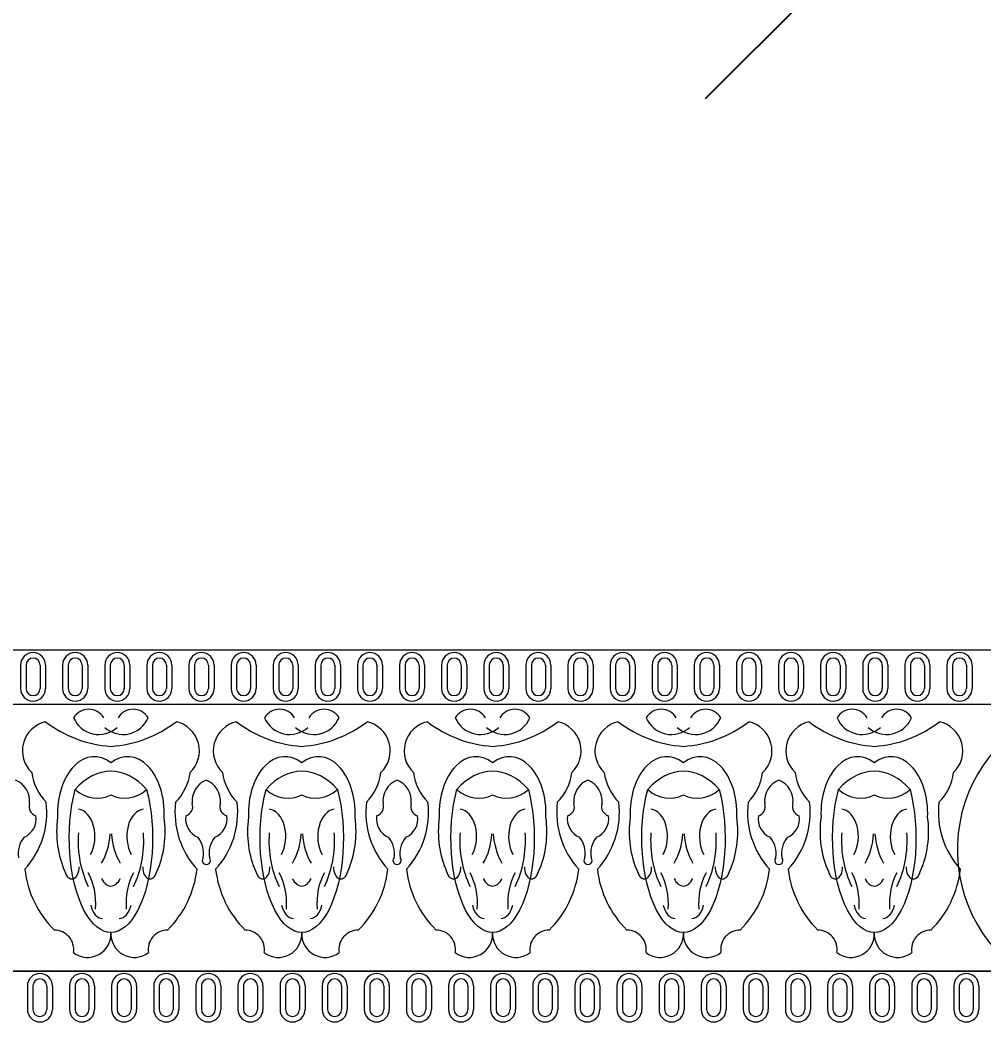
# Model space of a CAD drawing. Header units: inches. Extents: x 16.4 to 39.1, y 11.1 to 26.9.
# Drawn here: x 24.4076 to 24.648, y 21.4976 to 21.7476 of the extents above; entities that cross this region are included whole.
import ezdxf

# ---------------------------------------------------------------- set-up
doc = ezdxf.new("R2010")
doc.units = ezdxf.units.IN
doc.header["$MEASUREMENT"] = 0
doc.styles.get("Standard").update_dxf_attribs({"font": 'arial.ttf'})
doc.dimstyles.get("Standard").update_dxf_attribs({"dimtxt": 0.1, "dimasz": 0.18, "dimexe": 0.18, "dimexo": 0.0625, "dimgap": 0.09, "dimtad": 0, "dimtoh": 1, "dimdec": 4, "dimzin": 0, "dimdsep": 46, "dimtxsty": 'Standard', "dimblk": 'OBLIQUE', "dimcen": 0.09, "dimadec": 0, "dimazin": 0, "dimtfac": 1, "dimtdec": 4, "dimtofl": 0, "dimtmove": 0, "dimatfit": 3, "dimldrblk": 'OBLIQUE', "dimfxl": 1, "dimtolj": 1, "dimtzin": 0, "dimarcsym": 0})

# ---------------------------------------------------------------- blocks, each defined once
blk = doc.blocks.new('_Oblique')
at = {"color": 0, "linetype": 'ByBlock', "lineweight": -2}
blk.add_line((-0.5, -0.5), (0.5, 0.5), dxfattribs=at)
blk = doc.blocks.new('*D9')
at = {"color": 0, "lineweight": -2, "transparency": 16777216}
for p, q in [((23.57372089834188, 21.65286612623309), (23.57372089834188, 21.99798760459348)), ((24.66858138481717, 21.65286612623309), (24.66858138481717, 21.99798760459348)), ((23.57372089834188, 21.81798760459348), (23.82818388373505, 21.81798760459348)), ((24.66858138481717, 21.81798760459348), (24.41411839942399, 21.81798760459348))]:
    blk.add_line(p, q, dxfattribs=at)
at = {"layer": 'Defpoints', "color": 0, "lineweight": 9, "transparency": 16777216}
for p in [(24.66858138481717, 21.81798760459348), (23.57372089834188, 21.59036612623309), (24.66858138481717, 21.59036612623309)]:
    blk.add_point(p, dxfattribs=at)
at = {"color": 0, "lineweight": -2, "transparency": 16777216, "xscale": 0.18, "yscale": 0.18, "zscale": 0.18, "rotation": 180}
blk.add_blockref('_Oblique', (23.57372089834188, 21.81798760459348), dxfattribs=at)
at = {"color": 0, "lineweight": -2, "transparency": 16777216, "xscale": 0.18, "yscale": 0.18, "zscale": 0.18}
blk.add_blockref('_Oblique', (24.66858138481717, 21.81798760459348), dxfattribs=at)
at = {"color": 0, "lineweight": 9, "transparency": 16777216, "insert": (24.12115114157952, 21.81798760459348), "char_height": 0.1, "attachment_point": 5}
blk.add_mtext('\\A1;1.0949', dxfattribs=at)

msp = doc.modelspace()

# ---------------------------------------------------------------- linework, layer by layer
at = {"lineweight": 9}
for p, q in [((24.66858138481717, 21.59036612623309), (24.12115114157952, 21.59036612623309)), ((24.40775389524028, 21.5866581129427), (24.40775389524028, 21.58079729805566)), ((24.40913521950206, 21.5866581129427), (24.40913521950206, 21.58079729805566)), ((24.41261935905733, 21.5866581129427), (24.41261935905733, 21.58079729805566)), ((24.41400068331912, 21.5866581129427), (24.41400068331912, 21.58079729805566)), ((24.41825485893196, 21.5866581129427), (24.41825485893196, 21.58079729805566)), ((24.41963618319375, 21.5866581129427), (24.41963618319375, 21.58079729805566)), ((24.42312032274974, 21.5866581129427), (24.42312032274974, 21.58079729805566)), ((24.42450164701153, 21.5866581129427), (24.42450164701153, 21.58079729805566)), ((24.42875582262437, 21.5866581129427), (24.42875582262437, 21.58079729805566)), ((24.43013714688616, 21.5866581129427), (24.43013714688616, 21.58079729805566)), ((24.43362128644142, 21.5866581129427), (24.43362128644142, 21.58079729805566)), ((24.43500261070322, 21.5866581129427), (24.43500261070322, 21.58079729805566)), ((24.43925678631751, 21.5866581129427), (24.43925678631751, 21.58079729805566)), ((24.44063811057858, 21.5866581129427), (24.44063811057858, 21.58079729805566)), ((24.44412225013456, 21.5866581129427), (24.44412225013456, 21.58079729805566)), ((24.44550357439635, 21.5866581129427), (24.44550357439635, 21.58079729805566)), ((24.44975775000919, 21.5866581129427), (24.44975775000919, 21.58079729805566)), ((24.45113907427098, 21.5866581129427), (24.45113907427098, 21.58079729805566)), ((24.45462321382698, 21.5866581129427), (24.45462321382698, 21.58079729805566)), ((24.45600453808876, 21.5866581129427), (24.45600453808876, 21.58079729805566)), ((24.46025871370233, 21.5866581129427), (24.46025871370233, 21.58079729805566)), ((24.46164003796412, 21.5866581129427), (24.46164003796412, 21.58079729805566)), ((24.46512417751938, 21.5866581129427), (24.46512417751938, 21.58079729805566)), ((24.46650550178116, 21.5866581129427), (24.46650550178116, 21.58079729805566)), ((24.47075967739402, 21.5866581129427), (24.47075967739402, 21.58079729805566)), ((24.47214100165581, 21.5866581129427), (24.47214100165581, 21.58079729805566)), ((24.47562514121179, 21.5866581129427), (24.47562514121179, 21.58079729805566)), ((24.47700646547358, 21.5866581129427), (24.47700646547358, 21.58079729805566)), ((24.48126064108715, 21.5866581129427), (24.48126064108715, 21.58079729805566)), ((24.48264196534893, 21.5866581129427), (24.48264196534893, 21.58079729805566)), ((24.48612610490421, 21.5866581129427), (24.48612610490421, 21.58079729805566)), ((24.48750742916599, 21.5866581129427), (24.48750742916599, 21.58079729805566)), ((24.49176160477956, 21.5866581129427), (24.49176160477956, 21.58079729805566)), ((24.49314292904135, 21.5866581129427), (24.49314292904135, 21.58079729805566)), ((24.49662706859661, 21.5866581129427), (24.49662706859661, 21.58079729805566)), ((24.4980083928584, 21.5866581129427), (24.4980083928584, 21.58079729805566)), ((24.50226256847197, 21.5866581129427), (24.50226256847197, 21.58079729805566)), ((24.50364389273376, 21.5866581129427), (24.50364389273376, 21.58079729805566)), ((24.50712803228975, 21.5866581129427), (24.50712803228975, 21.58079729805566)), ((24.50850935655154, 21.5866581129427), (24.50850935655154, 21.58079729805566)), ((24.51276353216438, 21.5866581129427), (24.51276353216438, 21.58079729805566)), ((24.51414485642617, 21.5866581129427), (24.51414485642617, 21.58079729805566)), ((24.51762899598143, 21.5866581129427), (24.51762899598143, 21.58079729805566)), ((24.51901032024322, 21.5866581129427), (24.51901032024322, 21.58079729805566)), ((24.52326449585752, 21.5866581129427), (24.52326449585752, 21.58079729805566)), ((24.52464582011858, 21.5866581129427), (24.52464582011858, 21.58079729805566)), ((24.52812995967457, 21.5866581129427), (24.52812995967457, 21.58079729805566)), ((24.52951128393635, 21.5866581129427), (24.52951128393635, 21.58079729805566)), ((24.5337654595492, 21.5866581129427), (24.5337654595492, 21.58079729805566)), ((24.53514678381099, 21.5866581129427), (24.53514678381099, 21.58079729805566)), ((24.53863092336698, 21.5866581129427), (24.53863092336698, 21.58079729805566)), ((24.54001224762805, 21.5866581129427), (24.54001224762805, 21.58079729805566)), ((24.54426642324233, 21.5866581129427), (24.54426642324233, 21.58079729805566)), ((24.54564774750412, 21.5866581129427), (24.54564774750412, 21.58079729805566)), ((24.54913188705939, 21.5866581129427), (24.54913188705939, 21.58079729805566)), ((24.55051321132117, 21.5866581129427), (24.55051321132117, 21.58079729805566)), ((24.55476738693402, 21.5866581129427), (24.55476738693402, 21.58079729805566)), ((24.5561487111958, 21.5866581129427), (24.5561487111958, 21.58079729805566)), ((24.5596328507518, 21.5866581129427), (24.5596328507518, 21.58079729805566)), ((24.56101417501359, 21.5866581129427), (24.56101417501359, 21.58079729805566)), ((24.56526835062643, 21.5866581129427), (24.56526835062643, 21.58079729805566)), ((24.56664967488822, 21.5866581129427), (24.56664967488822, 21.58079729805566)), ((24.57013381444349, 21.5866581129427), (24.57013381444349, 21.58079729805566)), ((24.57151513870528, 21.5866581129427), (24.57151513870528, 21.58079729805566)), ((24.57576931431957, 21.5866581129427), (24.57576931431957, 21.58079729805566)), ((24.57715063858135, 21.5866581129427), (24.57715063858135, 21.58079729805566)), ((24.58063477813662, 21.5866581129427), (24.58063477813662, 21.58079729805566)), ((24.58201610239841, 21.5866581129427), (24.58201610239841, 21.58079729805566)), ((24.58627027801125, 21.5866581129427), (24.58627027801125, 21.58079729805566)), ((24.58765160227304, 21.5866581129427), (24.58765160227304, 21.58079729805566)), ((24.59113574182904, 21.5866581129427), (24.59113574182904, 21.58079729805566)), ((24.59251706609082, 21.5866581129427), (24.59251706609082, 21.58079729805566)), ((24.59677124170439, 21.5866581129427), (24.59677124170439, 21.58079729805566)), ((24.59815256596617, 21.5866581129427), (24.59815256596617, 21.58079729805566)), ((24.60163670552144, 21.5866581129427), (24.60163670552144, 21.58079729805566)), ((24.60301802978323, 21.5866581129427), (24.60301802978323, 21.58079729805566)), ((24.60727220539679, 21.5866581129427), (24.60727220539679, 21.58079729805566)), ((24.60865352965786, 21.5866581129427), (24.60865352965786, 21.58079729805566)), ((24.61213766921385, 21.5866581129427), (24.61213766921385, 21.58079729805566)), ((24.61351899347564, 21.5866581129427), (24.61351899347564, 21.58079729805566)), ((24.6177731690892, 21.5866581129427), (24.6177731690892, 21.58079729805566)), ((24.61915449335099, 21.5866581129427), (24.61915449335099, 21.58079729805566)), ((24.62263863290698, 21.5866581129427), (24.62263863290698, 21.58079729805566)), ((24.62401995716805, 21.5866581129427), (24.62401995716805, 21.58079729805566)), ((24.62827413278162, 21.5866581129427), (24.62827413278162, 21.58079729805566)), ((24.62965545704341, 21.5866581129427), (24.62965545704341, 21.58079729805566)), ((24.63313959659867, 21.5866581129427), (24.63313959659867, 21.58079729805566)), ((24.63452092086046, 21.5866581129427), (24.63452092086046, 21.58079729805566)), ((24.63877509647403, 21.5866581129427), (24.63877509647403, 21.58079729805566)), ((24.64015642073581, 21.5866581129427), (24.64015642073581, 21.58079729805566)), ((24.64364056029181, 21.5866581129427), (24.64364056029181, 21.58079729805566)), ((24.64502188455359, 21.5866581129427), (24.64502188455359, 21.58079729805566)), ((24.66858138481717, 21.57678873441298), (24.12115114157952, 21.57678873441298)), ((23.53001721575825, 21.51032109195901), (24.7122850674008, 21.51032109195901)), ((24.7122850674008, 21.51032109195901), (24.12115114157952, 21.51032109195901)), ((24.40945372305354, 21.50661307866862), (24.40945372305354, 21.50075226378157)), ((24.41083504731532, 21.50661307866862), (24.41083504731532, 21.50075226378157)), ((24.41431918687132, 21.50661307866862), (24.41431918687132, 21.50075226378157)), ((24.41570051113239, 21.50661307866862), (24.41570051113239, 21.50075226378157)), ((24.41995468674595, 21.50661307866862), (24.41995468674595, 21.50075226378157)), ((24.42133601100774, 21.50661307866862), (24.42133601100774, 21.50075226378157)), ((24.424820150563, 21.50661307866862), (24.424820150563, 21.50075226378157)), ((24.42620147482479, 21.50661307866862), (24.42620147482479, 21.50075226378157)), ((24.43045565043835, 21.50661307866862), (24.43045565043835, 21.50075226378157)), ((24.43183697470015, 21.50661307866862), (24.43183697470015, 21.50075226378157)), ((24.43532111425614, 21.50661307866862), (24.43532111425614, 21.50075226378157)), ((24.43670243851793, 21.50661307866862), (24.43670243851793, 21.50075226378157)), ((24.44095661413077, 21.50661307866862), (24.44095661413077, 21.50075226378157)), ((24.44233793839255, 21.50661307866862), (24.44233793839255, 21.50075226378157)), ((24.44582207794782, 21.50661307866862), (24.44582207794782, 21.50075226378157)), ((24.44720340220961, 21.50661307866862), (24.44720340220961, 21.50075226378157)), ((24.45145757782389, 21.50661307866862), (24.45145757782389, 21.50075226378157)), ((24.45283890208569, 21.50661307866862), (24.45283890208569, 21.50075226378157)), ((24.45632304164096, 21.50661307866862), (24.45632304164096, 21.50075226378157)), ((24.45770436590274, 21.50661307866862), (24.45770436590274, 21.50075226378157)), ((24.46195854151559, 21.50661307866862), (24.46195854151559, 21.50075226378157)), ((24.46333986577738, 21.50661307866862), (24.46333986577738, 21.50075226378157)), ((24.46682400533337, 21.50661307866862), (24.46682400533337, 21.50075226378157)), ((24.46820532959516, 21.50661307866862), (24.46820532959516, 21.50075226378157)), ((24.47245950520873, 21.50661307866862), (24.47245950520873, 21.50075226378157)), ((24.47384082947051, 21.50661307866862), (24.47384082947051, 21.50075226378157)), ((24.47732496902577, 21.50661307866862), (24.47732496902577, 21.50075226378157)), ((24.47870629328757, 21.50661307866862), (24.47870629328757, 21.50075226378157)), ((24.48296046890113, 21.50661307866862), (24.48296046890113, 21.50075226378157)), ((24.48434179316219, 21.50661307866862), (24.48434179316219, 21.50075226378157)), ((24.48782593271819, 21.50661307866862), (24.48782593271819, 21.50075226378157)), ((24.48920725697997, 21.50661307866862), (24.48920725697997, 21.50075226378157)), ((24.49346143259354, 21.50661307866862), (24.49346143259354, 21.50075226378157)), ((24.49484275685533, 21.50661307866862), (24.49484275685533, 21.50075226378157)), ((24.49832689641131, 21.50661307866862), (24.49832689641131, 21.50075226378157)), ((24.49970822067238, 21.50661307866862), (24.49970822067238, 21.50075226378157)), ((24.50396239628596, 21.50661307866862), (24.50396239628596, 21.50075226378157)), ((24.50534372054774, 21.50661307866862), (24.50534372054774, 21.50075226378157)), ((24.50882786010301, 21.50661307866862), (24.50882786010301, 21.50075226378157)), ((24.5102091843648, 21.50661307866862), (24.5102091843648, 21.50075226378157)), ((24.51446335997764, 21.50661307866862), (24.51446335997764, 21.50075226378157)), ((24.51584468423943, 21.50661307866862), (24.51584468423943, 21.50075226378157)), ((24.51932882379542, 21.50661307866862), (24.51932882379542, 21.50075226378157)), ((24.5207101480572, 21.50661307866862), (24.5207101480572, 21.50075226378157)), ((24.52496432367077, 21.50661307866862), (24.52496432367077, 21.50075226378157)), ((24.52634564793257, 21.50661307866862), (24.52634564793257, 21.50075226378157)), ((24.52982978748783, 21.50661307866862), (24.52982978748783, 21.50075226378157)), ((24.53121111174961, 21.50661307866862), (24.53121111174961, 21.50075226378157)), ((24.53546528736318, 21.50661307866862), (24.53546528736318, 21.50075226378157)), ((24.53684661162497, 21.50661307866862), (24.53684661162497, 21.50075226378157)), ((24.54033075118024, 21.50661307866862), (24.54033075118024, 21.50075226378157)), ((24.54171207544203, 21.50661307866862), (24.54171207544203, 21.50075226378157)), ((24.5459662510556, 21.50661307866862), (24.5459662510556, 21.50075226378157)), ((24.54734757531738, 21.50661307866862), (24.54734757531738, 21.50075226378157)), ((24.55083171487337, 21.50661307866862), (24.55083171487337, 21.50075226378157)), ((24.55221303913515, 21.50661307866862), (24.55221303913515, 21.50075226378157)), ((24.55646721474801, 21.50661307866862), (24.55646721474801, 21.50075226378157)), ((24.5578485390098, 21.50661307866862), (24.5578485390098, 21.50075226378157)), ((24.56133267856506, 21.50661307866862), (24.56133267856506, 21.50075226378157)), ((24.56271400282684, 21.50661307866862), (24.56271400282684, 21.50075226378157)), ((24.56696817844041, 21.50661307866862), (24.56696817844041, 21.50075226378157)), ((24.5683495027022, 21.50661307866862), (24.5683495027022, 21.50075226378157)), ((24.5718336422582, 21.50661307866862), (24.5718336422582, 21.50075226378157)), ((24.57321496651998, 21.50661307866862), (24.57321496651998, 21.50075226378157)), ((24.57746914213283, 21.50661307866862), (24.57746914213283, 21.50075226378157)), ((24.57885046639461, 21.50661307866862), (24.57885046639461, 21.50075226378157)), ((24.5823346059506, 21.50661307866862), (24.5823346059506, 21.50075226378157)), ((24.58371593021167, 21.50661307866862), (24.58371593021167, 21.50075226378157)), ((24.58797010582595, 21.50661307866862), (24.58797010582595, 21.50075226378157)), ((24.58935143008775, 21.50661307866862), (24.58935143008775, 21.50075226378157)), ((24.59283556964301, 21.50661307866862), (24.59283556964301, 21.50075226378157)), ((24.5942168939048, 21.50661307866862), (24.5942168939048, 21.50075226378157)), ((24.59847106951765, 21.50661307866862), (24.59847106951765, 21.50075226378157)), ((24.59985239377944, 21.50661307866862), (24.59985239377944, 21.50075226378157)), ((24.60333653333543, 21.50661307866862), (24.60333653333543, 21.50075226378157)), ((24.60471785759722, 21.50661307866862), (24.60471785759722, 21.50075226378157)), ((24.60897203321006, 21.50661307866862), (24.60897203321006, 21.50075226378157)), ((24.61035335747184, 21.50661307866862), (24.61035335747184, 21.50075226378157)), ((24.61383749702711, 21.50661307866862), (24.61383749702711, 21.50075226378157)), ((24.6152188212889, 21.50661307866862), (24.6152188212889, 21.50075226378157)), ((24.61947299690319, 21.50661307866862), (24.61947299690319, 21.50075226378157)), ((24.62085432116425, 21.50661307866862), (24.62085432116425, 21.50075226378157)), ((24.62433846072025, 21.50661307866862), (24.62433846072025, 21.50075226378157)), ((24.62571978498203, 21.50661307866862), (24.62571978498203, 21.50075226378157)), ((24.62997396059488, 21.50661307866862), (24.62997396059488, 21.50075226378157)), ((24.63135528485667, 21.50661307866862), (24.63135528485667, 21.50075226378157)), ((24.63483942441265, 21.50661307866862), (24.63483942441265, 21.50075226378157)), ((24.63622074867444, 21.50661307866862), (24.63622074867444, 21.50075226378157)), ((24.64047492428801, 21.50661307866862), (24.64047492428801, 21.50075226378157)), ((24.64185624854979, 21.50661307866862), (24.64185624854979, 21.50075226378157)), ((24.64534038810507, 21.50661307866862), (24.64534038810507, 21.50075226378157)), ((24.64672171236685, 21.50661307866862), (24.64672171236685, 21.50075226378157))]:
    msp.add_line(p, q, dxfattribs=at)
for centre, radius, start, end in [((24.41087728927898, 21.5866581129427), 0.003123394039518283, 0, 180), ((24.4213782529721, 21.5866581129427), 0.003123394039518283, 0, 180), ((24.43187921666452, 21.5866581129427), 0.003123394039518283, 0, 180), ((24.44238018035693, 21.5866581129427), 0.003123394039518283, 0, 180), ((24.45288114404934, 21.5866581129427), 0.003123394039518283, 0, 180), ((24.46338210774103, 21.5866581129427), 0.003123394039518283, 0, 180), ((24.47388307143416, 21.5866581129427), 0.003123394039518283, 0, 180), ((24.48438403512657, 21.5866581129427), 0.003123394039518283, 0, 180), ((24.49488499881897, 21.5866581129427), 0.003123394039518283, 0, 180), ((24.50538596251139, 21.5866581129427), 0.003123394039518283, 0, 180), ((24.51588692620452, 21.5866581129427), 0.003123394039518283, 0, 180), ((24.52638788989621, 21.5866581129427), 0.003123394039518283, 0, 180), ((24.53688885358935, 21.5866581129427), 0.003123394039518283, 0, 180), ((24.54738981728104, 21.5866581129427), 0.003123394039518283, 0, 180), ((24.55789078097344, 21.5866581129427), 0.003123394039518283, 0, 180), ((24.56839174466658, 21.5866581129427), 0.003123394039518283, 0, 180), ((24.57889270835826, 21.5866581129427), 0.003123394039518283, 0, 180), ((24.58939367205139, 21.5866581129427), 0.003123394039518283, 0, 180), ((24.59989463574381, 21.5866581129427), 0.003123394039518283, 0, 180), ((24.61039559943622, 21.5866581129427), 0.003123394039518283, 0, 180), ((24.62089656312863, 21.5866581129427), 0.003123394039518283, 0, 180), ((24.63139752682103, 21.5866581129427), 0.003123394039518283, 0, 180), ((24.64189849051345, 21.5866581129427), 0.003123394039518283, 0, 180), ((24.41087728927898, 21.5866581129427), 0.001742069777861436, 0, 180), ((24.4213782529721, 21.5866581129427), 0.001742069777861436, 0, 180), ((24.43187921666452, 21.5866581129427), 0.001742069777861436, 0, 180), ((24.44238018035693, 21.5866581129427), 0.001742069777861436, 0, 180), ((24.45288114404934, 21.5866581129427), 0.001742069777861436, 0, 180), ((24.46338210774103, 21.5866581129427), 0.001742069777861436, 0, 180), ((24.47388307143416, 21.5866581129427), 0.001742069777861436, 0, 180), ((24.48438403512657, 21.5866581129427), 0.001742069777861436, 0, 180), ((24.49488499881897, 21.5866581129427), 0.001742069777861436, 0, 180), ((24.50538596251139, 21.5866581129427), 0.001742069777861436, 0, 180), ((24.51588692620452, 21.5866581129427), 0.001742069777861436, 0, 180), ((24.52638788989621, 21.5866581129427), 0.001742069777861436, 0, 180), ((24.53688885358935, 21.5866581129427), 0.001742069777861436, 0, 180), ((24.54738981728104, 21.5866581129427), 0.001742069777861436, 0, 180), ((24.55789078097344, 21.5866581129427), 0.001742069777861436, 0, 180), ((24.56839174466658, 21.5866581129427), 0.001742069777861436, 0, 180), ((24.57889270835826, 21.5866581129427), 0.001742069777861436, 0, 180), ((24.58939367205139, 21.5866581129427), 0.001742069777861436, 0, 180), ((24.59989463574381, 21.5866581129427), 0.001742069777861436, 0, 180), ((24.61039559943622, 21.5866581129427), 0.001742069777861436, 0, 180), ((24.62089656312863, 21.5866581129427), 0.001742069777861436, 0, 180), ((24.63139752682103, 21.5866581129427), 0.001742069777861436, 0, 180), ((24.64189849051345, 21.5866581129427), 0.001742069777861436, 0, 180), ((24.41087728927898, 21.58079729805566), 0.003123394039518283, 180, 0), ((24.41087728927898, 21.58079729805566), 0.001742069777861436, 180, 0), ((24.4213782529721, 21.58079729805566), 0.003123394039518283, 180, 0), ((24.4213782529721, 21.58079729805566), 0.001742069777861436, 180, 0), ((24.43187921666452, 21.58079729805566), 0.003123394039518283, 180, 0), ((24.43187921666452, 21.58079729805566), 0.001742069777861436, 180, 0), ((24.44238018035693, 21.58079729805566), 0.003123394039518283, 180, 0), ((24.44238018035693, 21.58079729805566), 0.001742069777861436, 180, 0), ((24.45288114404934, 21.58079729805566), 0.003123394039518283, 180, 0), ((24.45288114404934, 21.58079729805566), 0.001742069777861436, 180, 0), ((24.46338210774103, 21.58079729805566), 0.003123394039518283, 180, 0), ((24.46338210774103, 21.58079729805566), 0.001742069777861436, 180, 0), ((24.47388307143416, 21.58079729805566), 0.003123394039518283, 180, 0), ((24.47388307143416, 21.58079729805566), 0.001742069777861436, 180, 0), ((24.48438403512657, 21.58079729805566), 0.003123394039518283, 180, 0), ((24.48438403512657, 21.58079729805566), 0.001742069777861436, 180, 0), ((24.49488499881897, 21.58079729805566), 0.003123394039518283, 180, 0), ((24.49488499881897, 21.58079729805566), 0.001742069777861436, 180, 0), ((24.50538596251139, 21.58079729805566), 0.003123394039518283, 180, 0), ((24.50538596251139, 21.58079729805566), 0.001742069777861436, 180, 0), ((24.51588692620452, 21.58079729805566), 0.003123394039518283, 180, 0), ((24.51588692620452, 21.58079729805566), 0.001742069777861436, 180, 0), ((24.52638788989621, 21.58079729805566), 0.003123394039518283, 180, 0), ((24.52638788989621, 21.58079729805566), 0.001742069777861436, 180, 0), ((24.53688885358935, 21.58079729805566), 0.003123394039518283, 180, 0), ((24.53688885358935, 21.58079729805566), 0.001742069777861436, 180, 0), ((24.54738981728104, 21.58079729805566), 0.003123394039518283, 180, 0), ((24.54738981728104, 21.58079729805566), 0.001742069777861436, 180, 0), ((24.55789078097344, 21.58079729805566), 0.003123394039518283, 180, 0), ((24.55789078097344, 21.58079729805566), 0.001742069777861436, 180, 0), ((24.56839174466658, 21.58079729805566), 0.003123394039518283, 180, 0), ((24.56839174466658, 21.58079729805566), 0.001742069777861436, 180, 0), ((24.57889270835826, 21.58079729805566), 0.003123394039518283, 180, 0), ((24.57889270835826, 21.58079729805566), 0.001742069777861436, 180, 0), ((24.58939367205139, 21.58079729805566), 0.003123394039518283, 180, 0), ((24.58939367205139, 21.58079729805566), 0.001742069777861436, 180, 0), ((24.59989463574381, 21.58079729805566), 0.003123394039518283, 180, 0), ((24.59989463574381, 21.58079729805566), 0.001742069777861436, 180, 0), ((24.61039559943622, 21.58079729805566), 0.003123394039518283, 180, 0), ((24.61039559943622, 21.58079729805566), 0.001742069777861436, 180, 0), ((24.62089656312863, 21.58079729805566), 0.003123394039518283, 180, 0), ((24.62089656312863, 21.58079729805566), 0.001742069777861436, 180, 0), ((24.63139752682103, 21.58079729805566), 0.003123394039518283, 180, 0), ((24.63139752682103, 21.58079729805566), 0.001742069777861436, 180, 0), ((24.64189849051345, 21.58079729805566), 0.003123394039518283, 180, 0), ((24.64189849051345, 21.58079729805566), 0.001742069777861436, 180, 0), ((24.67897748987121, 21.54063184517041), 0.03762179740263015, 106.0414060759486, 233.6750097618636), ((24.42474905712208, 21.57119975716815), 0.0044238242047162, 31.90097833664028, 148.0990216633597), ((24.4358289439495, 21.57119975716815), 0.0044238242047162, 31.90097833664028, 148.0990216633597), ((24.47234149017459, 21.57119975716815), 0.0044238242047162, 31.90097833664028, 148.0990216633597), ((24.48342137700273, 21.57119975716815), 0.0044238242047162, 31.90097833664028, 148.0990216633597), ((24.51993392322783, 21.57119975716815), 0.0044238242047162, 31.90097833664028, 148.0990216633597), ((24.53101381005525, 21.57119975716815), 0.0044238242047162, 31.90097833664028, 148.0990216633597), ((24.56752635628034, 21.57119975716815), 0.0044238242047162, 31.90097833664028, 148.0990216633597), ((24.57860624310849, 21.57119975716815), 0.0044238242047162, 31.90097833664028, 148.0990216633597), ((24.61511878933358, 21.57119975716815), 0.0044238242047162, 31.90097833664028, 148.0990216633597), ((24.626198676161, 21.57119975716815), 0.0044238242047162, 31.90097833664028, 148.0990216633597), ((24.41569532981094, 21.5652439502111), 0.007473911780588516, 102.9780322858282, 226.4940328344094), ((24.4322999600165, 21.59632615999035), 0.03001123483773847, 232.4676985864506, 266.1579092833379), ((24.4272769832664, 21.57613632507942), 0.006799791227868026, 202.4691587685959, 312.00274809421), ((24.43330101780518, 21.57613632507942), 0.006799791227868026, 227.9972519057897, 337.5308412314037), ((24.4282780410558, 21.59632615999035), 0.03001123483773847, 273.8420907166619, 307.5323014135493), ((24.44488267126136, 21.5652439502111), 0.007473911780588516, 313.5059671655903, 77.02196771417186), ((24.46328776286344, 21.5652439502111), 0.007473911780588516, 102.9780322858282, 226.4940328344094), ((24.47989239306902, 21.59632615999035), 0.03001123483773847, 232.4676985864506, 266.1579092833379), ((24.47486941631963, 21.57613632507942), 0.006799791227868026, 202.4691587685959, 312.00274809421), ((24.48089345085769, 21.57613632507942), 0.006799791227868026, 227.9972519057897, 337.5308412314037), ((24.47587047410903, 21.59632615999035), 0.03001123483773847, 273.8420907166619, 307.5323014135493), ((24.49247510431388, 21.5652439502111), 0.007473911780588516, 313.5059671655903, 77.02196771417186), ((24.51088019591668, 21.5652439502111), 0.007473911780588516, 102.9780322858282, 226.4940328344094), ((24.52748482612153, 21.59632615999035), 0.03001123483773847, 232.4676985864506, 266.1579092833379), ((24.52246184937215, 21.57613632507942), 0.006799791227868026, 202.4691587685959, 312.00274809421), ((24.52848588391093, 21.57613632507942), 0.006799791227868026, 227.9972519057897, 337.5308412314037), ((24.52346290716154, 21.59632615999035), 0.03001123483773847, 273.8420907166619, 307.5323014135493), ((24.54006753736639, 21.5652439502111), 0.007473911780588516, 313.5059671655903, 77.02196771417186), ((24.5584726289692, 21.5652439502111), 0.007473911780588516, 102.9780322858282, 226.4940328344094), ((24.57507725917476, 21.59632615999035), 0.03001123483773847, 232.4676985864506, 266.1579092833379), ((24.57005428242466, 21.57613632507942), 0.006799791227868026, 202.4691587685959, 312.00274809421), ((24.57607831696344, 21.57613632507942), 0.006799791227868026, 227.9972519057897, 337.5308412314037), ((24.57105534021478, 21.59632615999035), 0.03001123483773847, 273.8420907166619, 307.5323014135493), ((24.58765997041963, 21.5652439502111), 0.007473911780588516, 313.5059671655903, 77.02196771417186), ((24.60606506202172, 21.5652439502111), 0.007473911780588516, 102.9780322858282, 226.4940328344094), ((24.62266969222728, 21.59632615999035), 0.03001123483773847, 232.4676985864506, 266.1579092833379), ((24.6176467154779, 21.57613632507942), 0.006799791227868026, 202.4691587685959, 312.00274809421), ((24.62367075001668, 21.57613632507942), 0.006799791227868026, 227.9972519057897, 337.5308412314037), ((24.6186477732673, 21.59632615999035), 0.03001123483773847, 273.8420907166619, 307.5323014135493), ((24.63525240347214, 21.5652439502111), 0.007473911780588516, 313.5059671655903, 77.02196771417186), ((24.42300940773964, 21.5613675574448), 0.01255470401485539, 187.0663161896792, 225.1900501687589), ((24.43756859333192, 21.5613675574448), 0.01255470401485539, 314.8099498312409, 352.9336838101659), ((24.47060184079288, 21.5613675574448), 0.01255470401485539, 187.0663161896792, 225.1900501687589), ((24.48516102638516, 21.5613675574448), 0.01255470401485539, 314.8099498312409, 352.9336838101659), ((24.5181942738454, 21.5613675574448), 0.01255470401485539, 187.0663161896792, 225.1900501687589), ((24.5327534594384, 21.5613675574448), 0.01255470401485539, 314.8099498312409, 352.9336838101659), ((24.56578670689863, 21.5613675574448), 0.01255470401485539, 187.0663161896792, 225.1900501687589), ((24.58034589249091, 21.5613675574448), 0.01255470401485539, 314.8099498312409, 352.9336838101659), ((24.61337913995114, 21.5613675574448), 0.01255470401485539, 187.0663161896792, 225.1900501687589), ((24.62793832554415, 21.5613675574448), 0.01255470401485539, 314.8099498312409, 352.9336838101659), ((24.40433599455249, 21.55270422121092), 0.005688324867867143, 353.9225205335898, 67.87828371417207), ((24.45621259413963, 21.55270422121092), 0.005688324867867143, 112.1217162858279, 186.07747946641), ((24.45192842760573, 21.55270422121092), 0.005688324867867143, 353.9225205335898, 67.87828371417207), ((24.50380502719287, 21.55270422121092), 0.005688324867867143, 112.1217162858279, 186.07747946641), ((24.49952086065824, 21.55270422121092), 0.005688324867867143, 353.9225205335898, 67.87828371417207), ((24.55139746024538, 21.55270422121092), 0.005688324867867143, 112.1217162858279, 186.07747946641), ((24.54711329371075, 21.55270422121092), 0.005688324867867143, 353.9225205335898, 67.87828371417207), ((24.5989898932979, 21.55270422121092), 0.005688324867867143, 112.1217162858279, 186.07747946641), ((24.59470572676399, 21.55270422121092), 0.005688324867867143, 353.9225205335898, 67.87828371417207), ((24.39319281476776, 21.54992714641745), 0.0211210706157521, 317.708269922569, 6.889283674275256), ((24.41218579415897, 21.55133001367793), 0.002325324419499536, 160.6108718444577, 255.0225375141557), ((24.46738518630381, 21.54992714641745), 0.0211210706157521, 173.1107163257248, 222.2917300774307), ((24.44836279453387, 21.55133001367793), 0.002325324419499536, 284.9774624858442, 19.38912815554225), ((24.44078524782028, 21.54992714641745), 0.0211210706157521, 317.708269922569, 6.889283674275256), ((24.45977822721221, 21.55133001367793), 0.002325324419499536, 160.6108718444577, 255.0225375141557), ((24.51497761935705, 21.54992714641745), 0.0211210706157521, 173.1107163257248, 222.2917300774307), ((24.49595522758639, 21.55133001367793), 0.002325324419499536, 284.9774624858442, 19.38912815554225), ((24.48837768087351, 21.54992714641745), 0.0211210706157521, 317.708269922569, 6.889283674275256), ((24.50737066026473, 21.55133001367793), 0.002325324419499536, 160.6108718444577, 255.0225375141557), ((24.56257005240955, 21.54992714641745), 0.0211210706157521, 173.1107163257248, 222.2917300774307), ((24.54354766063962, 21.55133001367793), 0.002325324419499536, 284.9774624858442, 19.38912815554225), ((24.53597011392603, 21.54992714641745), 0.0211210706157521, 317.708269922569, 6.889283674275256), ((24.55496309331796, 21.55133001367793), 0.002325324419499536, 160.6108718444577, 255.0225375141557), ((24.61016248546279, 21.54992714641745), 0.0211210706157521, 173.1107163257248, 222.2917300774307), ((24.59114009369213, 21.55133001367793), 0.002325324419499536, 284.9774624858442, 19.38912815554225), ((24.58356254697927, 21.54992714641745), 0.0211210706157521, 317.708269922569, 6.889283674275256), ((24.60255552637047, 21.55133001367793), 0.002325324419499536, 160.6108718444577, 255.0225375141557), ((24.65775491851531, 21.54992714641745), 0.0211210706157521, 173.1107163257248, 222.2917300774307), ((24.40668144648067, 21.5482807607791), 0.00496869721628434, 292.9603175942785, 9.299590665872417), ((24.45386714221146, 21.5482807607791), 0.00496869721628434, 170.7004093341276, 247.0396824057214), ((24.45427387953391, 21.5482807607791), 0.00496869721628434, 292.9603175942785, 9.299590665872417), ((24.50145957526469, 21.5482807607791), 0.00496869721628434, 170.7004093341276, 247.0396824057214), ((24.50186631258642, 21.5482807607791), 0.00496869721628434, 292.9603175942785, 9.299590665872417), ((24.5490520083172, 21.5482807607791), 0.00496869721628434, 170.7004093341276, 247.0396824057214), ((24.54945874563893, 21.5482807607791), 0.00496869721628434, 292.9603175942785, 9.299590665872417), ((24.59664444136972, 21.5482807607791), 0.00496869721628434, 170.7004093341276, 247.0396824057214), ((24.59705117869217, 21.5482807607791), 0.00496869721628434, 292.9603175942785, 9.299590665872417), ((24.41344136013489, 21.53967227800803), 0.006286249280709953, 140.0867271348976, 189.8013867867795), ((24.44710722855795, 21.53967227800803), 0.006286249280709953, 350.1986132132202, 39.91327286510243), ((24.46103379318741, 21.53967227800803), 0.006286249280709953, 140.0867271348976, 189.8013867867795), ((24.49469966161046, 21.53967227800803), 0.006286249280709953, 350.1986132132202, 39.91327286510243), ((24.50862622623993, 21.53967227800803), 0.006286249280709953, 140.0867271348976, 189.8013867867795), ((24.54229209466298, 21.53967227800803), 0.006286249280709953, 350.1986132132202, 39.91327286510243), ((24.55621865929317, 21.53967227800803), 0.006286249280709953, 140.0867271348976, 189.8013867867795), ((24.58988452771622, 21.53967227800803), 0.006286249280709953, 350.1986132132202, 39.91327286510243), ((24.60381109234567, 21.53967227800803), 0.006286249280709953, 140.0867271348976, 189.8013867867795), ((24.45407051087304, 21.53791362568216), 0.001032036715775501, 138.1525384674497, 41.84746153254999), ((24.50166294392555, 21.53791362568216), 0.001032036715775501, 138.1525384674497, 41.84746153254999), ((24.54925537697879, 21.53791362568216), 0.001032036715775501, 138.1525384674497, 41.84746153254999), ((24.59684781003131, 21.53791362568216), 0.001032036715775501, 138.1525384674497, 41.84746153254999), ((24.43410072783245, 21.53863372469203), 0.02545200769075831, 186.5856937863641, 225.2547922102347), ((24.42647727323985, 21.53863372469203), 0.02545200769075831, 314.7452077897653, 353.4143062136357), ((24.48169316088496, 21.53863372469203), 0.02545200769075831, 186.5856937863641, 225.2547922102347), ((24.47406970629236, 21.53863372469203), 0.02545200769075831, 314.7452077897653, 353.4143062136357), ((24.52928559393748, 21.53863372469203), 0.02545200769075831, 186.5856937863641, 225.2547922102347), ((24.52166213934559, 21.53863372469203), 0.02545200769075831, 314.7452077897653, 353.4143062136357), ((24.57687802699071, 21.53863372469203), 0.02545200769075831, 186.5856937863641, 225.2547922102347), ((24.56925457239812, 21.53863372469203), 0.02545200769075831, 314.7452077897653, 353.4143062136357), ((24.62447046004323, 21.53863372469203), 0.02545200769075831, 186.5856937863641, 225.2547922102347), ((24.61684700545063, 21.53863372469203), 0.02545200769075831, 314.7452077897653, 353.4143062136357), ((24.4161615096775, 21.51570493305436), 0.004851773009843557, 350.7686391535542, 89.73852018763043), ((24.42448078172051, 21.51955674465023), 0.005822497063953539, 232.6756190254405, 4.013371109770463), ((24.43609721935106, 21.51955674465023), 0.005822497063953539, 175.9866288902296, 307.3243809745593), ((24.4444164913948, 21.51570493305436), 0.004851773009843557, 90.26147981236959, 189.2313608464456), ((24.46375394273001, 21.51570493305436), 0.004851773009843557, 350.7686391535542, 89.73852018763043), ((24.47207321477375, 21.51955674465023), 0.005822497063953539, 232.6756190254405, 4.013371109770463), ((24.48368965240358, 21.51955674465023), 0.005822497063953539, 175.9866288902296, 307.3243809745593), ((24.49200892444732, 21.51570493305436), 0.004851773009843557, 90.26147981236959, 189.2313608464456), ((24.51134637578252, 21.51570493305436), 0.004851773009843557, 350.7686391535542, 89.73852018763043), ((24.51966564782627, 21.51955674465023), 0.005822497063953539, 232.6756190254405, 4.013371109770463), ((24.53128208545682, 21.51955674465023), 0.005822497063953539, 175.9866288902296, 307.3243809745593), ((24.53960135750056, 21.51570493305436), 0.004851773009843557, 90.26147981236959, 189.2313608464456), ((24.55893880883576, 21.51570493305436), 0.004851773009843557, 350.7686391535542, 89.73852018763043), ((24.5672580808795, 21.51955674465023), 0.005822497063953539, 232.6756190254405, 4.013371109770463), ((24.57887451850932, 21.51955674465023), 0.005822497063953539, 175.9866288902296, 307.3243809745593), ((24.58719379055307, 21.51570493305436), 0.004851773009843557, 90.26147981236959, 189.2313608464456), ((24.60653124188828, 21.51570493305436), 0.004851773009843557, 350.7686391535542, 89.73852018763043), ((24.61485051393201, 21.51955674465023), 0.005822497063953539, 232.6756190254405, 4.013371109770463), ((24.62646695156184, 21.51955674465023), 0.005822497063953539, 175.9866288902296, 307.3243809745593), ((24.63478622360558, 21.51570493305436), 0.004851773009843557, 90.26147981236959, 189.2313608464456), ((24.41257711709296, 21.50661307866862), 0.003123394039518283, 0, 180), ((24.42307808078537, 21.50661307866862), 0.003123394039518283, 0, 180), ((24.43357904447778, 21.50661307866862), 0.003123394039518283, 0, 180), ((24.44408000817091, 21.50661307866862), 0.003123394039518283, 0, 180), ((24.4545809718626, 21.50661307866862), 0.003123394039518283, 0, 180), ((24.46508193555573, 21.50661307866862), 0.003123394039518283, 0, 180), ((24.47558289924814, 21.50661307866862), 0.003123394039518283, 0, 180), ((24.48608386293983, 21.50661307866862), 0.003123394039518283, 0, 180), ((24.49658482663297, 21.50661307866862), 0.003123394039518283, 0, 180), ((24.50708579032537, 21.50661307866862), 0.003123394039518283, 0, 180), ((24.51758675401778, 21.50661307866862), 0.003123394039518283, 0, 180), ((24.5280877177102, 21.50661307866862), 0.003123394039518283, 0, 180), ((24.53858868140261, 21.50661307866862), 0.003123394039518283, 0, 180), ((24.54908964509502, 21.50661307866862), 0.003123394039518283, 0, 180), ((24.55959060878815, 21.50661307866862), 0.003123394039518283, 0, 180), ((24.57009157247984, 21.50661307866862), 0.003123394039518283, 0, 180), ((24.58059253617297, 21.50661307866862), 0.003123394039518283, 0, 180), ((24.59109349986466, 21.50661307866862), 0.003123394039518283, 0, 180), ((24.60159446355707, 21.50661307866862), 0.003123394039518283, 0, 180), ((24.6120954272502, 21.50661307866862), 0.003123394039518283, 0, 180), ((24.62259639094189, 21.50661307866862), 0.003123394039518283, 0, 180), ((24.63309735463503, 21.50661307866862), 0.003123394039518283, 0, 180), ((24.64359831832743, 21.50661307866862), 0.003123394039518283, 0, 180), ((24.41257711709296, 21.50661307866862), 0.001742069777861436, 0, 180), ((24.42307808078537, 21.50661307866862), 0.001742069777861436, 0, 180), ((24.43357904447778, 21.50661307866862), 0.001742069777861436, 0, 180), ((24.44408000817091, 21.50661307866862), 0.001742069777861436, 0, 180), ((24.4545809718626, 21.50661307866862), 0.001742069777861436, 0, 180), ((24.46508193555573, 21.50661307866862), 0.001742069777861436, 0, 180), ((24.47558289924814, 21.50661307866862), 0.001742069777861436, 0, 180), ((24.48608386293983, 21.50661307866862), 0.001742069777861436, 0, 180), ((24.49658482663297, 21.50661307866862), 0.001742069777861436, 0, 180), ((24.50708579032537, 21.50661307866862), 0.001742069777861436, 0, 180), ((24.51758675401778, 21.50661307866862), 0.001742069777861436, 0, 180), ((24.5280877177102, 21.50661307866862), 0.001742069777861436, 0, 180), ((24.53858868140261, 21.50661307866862), 0.001742069777861436, 0, 180), ((24.54908964509502, 21.50661307866862), 0.001742069777861436, 0, 180), ((24.55959060878815, 21.50661307866862), 0.001742069777861436, 0, 180), ((24.57009157247984, 21.50661307866862), 0.001742069777861436, 0, 180), ((24.58059253617297, 21.50661307866862), 0.001742069777861436, 0, 180), ((24.59109349986466, 21.50661307866862), 0.001742069777861436, 0, 180), ((24.60159446355707, 21.50661307866862), 0.001742069777861436, 0, 180), ((24.6120954272502, 21.50661307866862), 0.001742069777861436, 0, 180), ((24.62259639094189, 21.50661307866862), 0.001742069777861436, 0, 180), ((24.63309735463503, 21.50661307866862), 0.001742069777861436, 0, 180), ((24.64359831832743, 21.50661307866862), 0.001742069777861436, 0, 180), ((24.41257711709296, 21.50075226378157), 0.003123394039518283, 180, 0), ((24.41257711709296, 21.50075226378157), 0.001742069777861436, 180, 0), ((24.42307808078537, 21.50075226378157), 0.003123394039518283, 180, 0), ((24.42307808078537, 21.50075226378157), 0.001742069777861436, 180, 0), ((24.43357904447778, 21.50075226378157), 0.003123394039518283, 180, 0), ((24.43357904447778, 21.50075226378157), 0.001742069777861436, 180, 0), ((24.44408000817091, 21.50075226378157), 0.003123394039518283, 180, 0), ((24.44408000817091, 21.50075226378157), 0.001742069777861436, 180, 0), ((24.4545809718626, 21.50075226378157), 0.003123394039518283, 180, 0), ((24.4545809718626, 21.50075226378157), 0.001742069777861436, 180, 0), ((24.46508193555573, 21.50075226378157), 0.003123394039518283, 180, 0), ((24.46508193555573, 21.50075226378157), 0.001742069777861436, 180, 0), ((24.47558289924814, 21.50075226378157), 0.003123394039518283, 180, 0), ((24.47558289924814, 21.50075226378157), 0.001742069777861436, 180, 0), ((24.48608386293983, 21.50075226378157), 0.003123394039518283, 180, 0), ((24.48608386293983, 21.50075226378157), 0.001742069777861436, 180, 0), ((24.49658482663297, 21.50075226378157), 0.003123394039518283, 180, 0), ((24.49658482663297, 21.50075226378157), 0.001742069777861436, 180, 0), ((24.50708579032537, 21.50075226378157), 0.003123394039518283, 180, 0), ((24.50708579032537, 21.50075226378157), 0.001742069777861436, 180, 0), ((24.51758675401778, 21.50075226378157), 0.003123394039518283, 180, 0), ((24.51758675401778, 21.50075226378157), 0.001742069777861436, 180, 0), ((24.5280877177102, 21.50075226378157), 0.003123394039518283, 180, 0), ((24.5280877177102, 21.50075226378157), 0.001742069777861436, 180, 0), ((24.53858868140261, 21.50075226378157), 0.003123394039518283, 180, 0), ((24.53858868140261, 21.50075226378157), 0.001742069777861436, 180, 0), ((24.54908964509502, 21.50075226378157), 0.003123394039518283, 180, 0), ((24.54908964509502, 21.50075226378157), 0.001742069777861436, 180, 0), ((24.55959060878815, 21.50075226378157), 0.003123394039518283, 180, 0), ((24.55959060878815, 21.50075226378157), 0.001742069777861436, 180, 0), ((24.57009157247984, 21.50075226378157), 0.003123394039518283, 180, 0), ((24.57009157247984, 21.50075226378157), 0.001742069777861436, 180, 0), ((24.58059253617297, 21.50075226378157), 0.003123394039518283, 180, 0), ((24.58059253617297, 21.50075226378157), 0.001742069777861436, 180, 0), ((24.59109349986466, 21.50075226378157), 0.003123394039518283, 180, 0), ((24.59109349986466, 21.50075226378157), 0.001742069777861436, 180, 0), ((24.60159446355707, 21.50075226378157), 0.003123394039518283, 180, 0), ((24.60159446355707, 21.50075226378157), 0.001742069777861436, 180, 0), ((24.6120954272502, 21.50075226378157), 0.003123394039518283, 180, 0), ((24.6120954272502, 21.50075226378157), 0.001742069777861436, 180, 0), ((24.62259639094189, 21.50075226378157), 0.003123394039518283, 180, 0), ((24.62259639094189, 21.50075226378157), 0.001742069777861436, 180, 0), ((24.63309735463503, 21.50075226378157), 0.003123394039518283, 180, 0), ((24.63309735463503, 21.50075226378157), 0.001742069777861436, 180, 0), ((24.64359831832743, 21.50075226378157), 0.003123394039518283, 180, 0), ((24.64359831832743, 21.50075226378157), 0.001742069777861436, 180, 0)]:
    msp.add_arc(centre, radius, start, end, dxfattribs=at)
for centre, major_axis, ratio, start_param, end_param in [((24.42612630976166, 21.54963632131948), (-8.14718166497701e-17, 0.01417917329383239), 0.6453658307809665, -0.4722614905693736, 1.636941245672443), ((24.43445169130848, 21.54963632131948), (-1.374563306675649e-15, 0.01417917329383202), 0.6453658307809798, 4.646244061507075, 6.755446797668531), ((24.47371874281489, 21.54963632131948), (-1.009277728646379e-17, 0.01417917329383244), 0.6453658307809641, -0.4722614905693765, 1.636941245672446), ((24.48204412436171, 21.54963632131948), (-1.42612159064862e-15, 0.014179173293832), 0.6453658307809806, 4.646244061507073, 6.755446797668528), ((24.5213111758674, 21.54963632131948), (-1.009277728646379e-17, 0.01417917329383244), 0.6453658307809641, -0.4722614905693765, 1.636941245672446), ((24.52963655741423, 21.54963632131948), (-1.42612159064862e-15, 0.014179173293832), 0.6453658307809806, 4.646244061507073, 6.755446797668528), ((24.56890360891992, 21.54963632131948), (-1.009277728646379e-17, 0.01417917329383244), 0.6453658307809641, -0.4722614905693765, 1.636941245672446), ((24.57722899046674, 21.54963632131948), (-1.42612159064862e-15, 0.014179173293832), 0.6453658307809806, 4.646244061507073, 6.755446797668528), ((24.61649604197316, 21.54963632131948), (-1.009277728646379e-17, 0.01417917329383244), 0.6453658307809641, -0.4722614905693765, 1.636941245672446), ((24.62482142351999, 21.54963632131948), (-1.42612159064862e-15, 0.014179173293832), 0.6453658307809806, 4.646244061507073, 6.755446797668528), ((24.43028900053579, 21.53711554915795), (-4.077417630860007e-16, 0.02306787444806681), 0.6453658307808631, -0.6418923167414714, 0.641892316741647), ((24.4778814335883, 21.53711554915795), (-4.077417630860007e-16, 0.02306787444806681), 0.6453658307808631, -0.6418923167414714, 0.641892316741647), ((24.52547386664154, 21.53711554915795), (-4.077417630860007e-16, 0.02306787444806681), 0.6453658307808631, -0.6418923167414714, 0.641892316741647), ((24.57306629969406, 21.53711554915795), (-4.077417630860007e-16, 0.02306787444806681), 0.6453658307808631, -0.6418923167414714, 0.641892316741647), ((24.62065873274656, 21.53711554915795), (-4.077417630860007e-16, 0.02306787444806681), 0.6453658307808631, -0.6418923167414714, 0.641892316741647), ((24.42682640932284, 21.5709887435852), (2.170234808889808e-15, 0.0175609446476367), 0.6453658307810557, 2.639869915257631, 3.452082862098977), ((24.4337515917473, 21.5709887435852), (-2.138139787068169e-15, 0.0175609446476367), 0.6453658307810682, 2.831102445080609, 3.643315391921957), ((24.47441884237607, 21.5709887435852), (2.076089411546447e-15, 0.0175609446476367), 0.6453658307810611, 2.639869915257627, 3.452082862098974), ((24.48134402479981, 21.5709887435852), (-2.102071095878179e-15, 0.0175609446476367), 0.6453658307810656, 2.83110244508061, 3.643315391921959), ((24.52201127542859, 21.5709887435852), (2.076089411546447e-15, 0.0175609446476367), 0.6453658307810611, 2.639869915257627, 3.452082862098974), ((24.52893645785305, 21.5709887435852), (-2.102071095878179e-15, 0.0175609446476367), 0.6453658307810656, 2.83110244508061, 3.643315391921959), ((24.5696037084811, 21.5709887435852), (2.076089411546447e-15, 0.0175609446476367), 0.6453658307810611, 2.639869915257627, 3.452082862098974), ((24.57652889090556, 21.5709887435852), (-2.102071095878179e-15, 0.0175609446476367), 0.6453658307810656, 2.83110244508061, 3.643315391921959), ((24.61719614153434, 21.5709887435852), (2.076089411546447e-15, 0.0175609446476367), 0.6453658307810611, 2.639869915257627, 3.452082862098974), ((24.62412132395808, 21.5709887435852), (-2.102071095878179e-15, 0.0175609446476367), 0.6453658307810656, 2.83110244508061, 3.643315391921959), ((24.42191882025735, 21.54391073737145), (-2.196355791567562e-15, 0.006801047851610665), 0.6453658307808776, 3.98827805834051, 6.213587250624856), ((24.43865918081351, 21.54391073737145), (2.074579016205028e-15, 0.00680104785161066), 0.6453658307808875, 0.06959805655470164, 2.294907248839065), ((24.46951125330986, 21.54391073737145), (-2.133740890057639e-15, 0.006801047851610667), 0.6453658307808822, 3.988278058340517, 6.213587250624861), ((24.48625161386602, 21.54391073737145), (2.132589880839284e-15, 0.006801047851610665), 0.6453658307808822, 0.06959805655472517, 2.29490724883907), ((24.51710368636238, 21.54391073737145), (-2.133740890057639e-15, 0.006801047851610667), 0.6453658307808822, 3.988278058340517, 6.213587250624861), ((24.53384404691926, 21.54391073737145), (2.132589880839284e-15, 0.006801047851610665), 0.6453658307808822, 0.06959805655472517, 2.29490724883907), ((24.56469611941561, 21.54391073737145), (-2.133740890057639e-15, 0.006801047851610667), 0.6453658307808822, 3.988278058340517, 6.213587250624861), ((24.58143647997177, 21.54391073737145), (2.132589880839284e-15, 0.006801047851610665), 0.6453658307808822, 0.06959805655472517, 2.29490724883907), ((24.61228855246813, 21.54391073737145), (-2.133740890057639e-15, 0.006801047851610667), 0.6453658307808822, 3.988278058340517, 6.213587250624861), ((24.62902891302429, 21.54391073737145), (2.132589880839284e-15, 0.006801047851610665), 0.6453658307808822, 0.06959805655472517, 2.29490724883907), ((24.42775124051681, 21.54514383319489), (5.459729842143588e-16, 0.01704100998834259), 0.6453658307809874, 1.360620861361671, 2.195388911404118), ((24.43282676055331, 21.54514383319489), (-5.491158517763158e-16, 0.01704100998834264), 0.6453658307809904, 4.08779639577547, 4.922564445817915), ((24.47534367356933, 21.54514383319489), (5.465465342293762e-16, 0.01704100998834279), 0.6453658307809823, 1.360620861361673, 2.19538891140411), ((24.48041919360656, 21.54514383319489), (-5.431472012135266e-16, 0.0170410099883428), 0.6453658307809821, 4.087796395775476, 4.922564445817913), ((24.52293610662257, 21.54514383319489), (5.465465342293762e-16, 0.01704100998834279), 0.6453658307809823, 1.360620861361673, 2.19538891140411), ((24.52801162665906, 21.54514383319489), (-5.431472012135266e-16, 0.0170410099883428), 0.6453658307809821, 4.087796395775476, 4.922564445817913), ((24.57052853967509, 21.54514383319489), (5.465465342293762e-16, 0.01704100998834279), 0.6453658307809823, 1.360620861361673, 2.19538891140411), ((24.5756040597123, 21.54514383319489), (-5.431472012135266e-16, 0.0170410099883428), 0.6453658307809821, 4.087796395775476, 4.922564445817913), ((24.61812097272831, 21.54514383319489), (5.465465342293762e-16, 0.01704100998834279), 0.6453658307809823, 1.360620861361673, 2.19538891140411), ((24.62319649276554, 21.54514383319489), (-5.431472012135266e-16, 0.0170410099883428), 0.6453658307809821, 4.087796395775476, 4.922564445817913), ((24.43409863953392, 21.54290221778759), (2.468085503754847e-16, 0.01858189284906514), 0.645365830780945, 1.468827744265828, 2.234784371643752), ((24.42226169967107, 21.54572813302781), (4.066460285393233e-15, 0.01223853969785172), 0.6453658307805858, 3.949028067693409, 4.614916445295794), ((24.43831630139978, 21.54572813302781), (-4.338640294915263e-15, 0.01223853969785216), 0.645365830780564, 1.668268861883774, 2.334157239486128), ((24.42647936153622, 21.54290221778759), (-2.387005165261504e-16, 0.01858189284906514), 0.6453658307809448, 4.048400935535835, 4.814357562913758), ((24.48169107258643, 21.54290221778759), (2.468085503754847e-16, 0.01858189284906514), 0.645365830780945, 1.468827744265828, 2.234784371643752), ((24.46985413272358, 21.54572813302781), (3.852094168112112e-15, 0.01223853969785174), 0.645365830780584, 3.9490280676934, 4.614916445295782), ((24.48590873445303, 21.54572813302781), (-3.867684431191134e-15, 0.01223853969785175), 0.6453658307805833, 1.668268861883802, 2.334157239486184), ((24.47407179458945, 21.54290221778759), (-2.867000769145607e-16, 0.01858189284906494), 0.6453658307809521, 4.048400935535825, 4.814357562913758), ((24.52928350563968, 21.54290221778759), (2.468085503754847e-16, 0.01858189284906514), 0.645365830780945, 1.468827744265828, 2.234784371643752), ((24.51744656577683, 21.54572813302781), (3.852094168112112e-15, 0.01223853969785174), 0.645365830780584, 3.9490280676934, 4.614916445295782), ((24.53350116750553, 21.54572813302781), (-3.867684431191134e-15, 0.01223853969785175), 0.6453658307805833, 1.668268861883802, 2.334157239486184), ((24.52166422764197, 21.54290221778759), (-2.867000769145607e-16, 0.01858189284906494), 0.6453658307809521, 4.048400935535825, 4.814357562913758), ((24.57687593869218, 21.54290221778759), (2.468085503754847e-16, 0.01858189284906514), 0.645365830780945, 1.468827744265828, 2.234784371643752), ((24.56503899882934, 21.54572813302781), (3.852094168112112e-15, 0.01223853969785174), 0.645365830780584, 3.9490280676934, 4.614916445295782), ((24.58109360055804, 21.54572813302781), (-3.867684431191134e-15, 0.01223853969785175), 0.6453658307805833, 1.668268861883802, 2.334157239486184), ((24.5692566606952, 21.54290221778759), (-2.867000769145607e-16, 0.01858189284906494), 0.6453658307809521, 4.048400935535825, 4.814357562913758), ((24.62446837174542, 21.54290221778759), (2.468085503754847e-16, 0.01858189284906514), 0.645365830780945, 1.468827744265828, 2.234784371643752), ((24.61263143188257, 21.54572813302781), (3.852094168112112e-15, 0.01223853969785174), 0.645365830780584, 3.9490280676934, 4.614916445295782), ((24.62868603361129, 21.54572813302781), (-3.867684431191134e-15, 0.01223853969785175), 0.6453658307805833, 1.668268861883802, 2.334157239486184), ((24.61684909374845, 21.54290221778759), (-2.867000769145607e-16, 0.01858189284906494), 0.6453658307809521, 4.048400935535825, 4.814357562913758), ((24.42054000494184, 21.53612502394325), (2.326572220258029e-15, 0.002813689885488076), 0.6453658307807977, 1.913768090439891, 4.779956972329192), ((24.41887950447594, 21.52711149070446), (3.109535703246126e-15, 0.01184470082837825), 0.6453658307810933, 4.601933090157473, 5.426831179923077), ((24.44169849659421, 21.52711149070446), (-3.111074098183145e-15, 0.01184470082837825), 0.6453658307810933, 0.856354127256509, 1.681252217022112), ((24.44003799612975, 21.53612502394325), (-1.82766132516061e-15, 0.002813689885487981), 0.6453658307808267, 1.503228334850506, 4.369417216739797), ((24.46813243799434, 21.53612502394325), (2.083951168532378e-15, 0.002813689885488016), 0.6453658307808152, 1.913768090439843, 4.779956972329138), ((24.46647193752845, 21.52711149070446), (2.897237202338921e-15, 0.01184470082837838), 0.6453658307810849, 4.601933090157463, 5.426831179923056), ((24.48929092964743, 21.52711149070446), (-3.147995576601814e-15, 0.01184470082837808), 0.6453658307811024, 0.8563541272564947, 1.681252217022112), ((24.48763042918226, 21.53612502394325), (-2.081613085751777e-15, 0.002813689885488015), 0.6453658307808157, 1.503228334850449, 4.369417216739743), ((24.51572487104686, 21.53612502394325), (2.083951168532378e-15, 0.002813689885488016), 0.6453658307808152, 1.913768090439843, 4.779956972329138), ((24.51406437058169, 21.52711149070446), (2.897237202338921e-15, 0.01184470082837838), 0.6453658307810849, 4.601933090157463, 5.426831179923056), ((24.53688336269995, 21.52711149070446), (-3.147995576601814e-15, 0.01184470082837808), 0.6453658307811024, 0.8563541272564947, 1.681252217022112), ((24.53522286223549, 21.53612502394325), (-2.081613085751777e-15, 0.002813689885488015), 0.6453658307808157, 1.503228334850449, 4.369417216739743), ((24.5633173041001, 21.53612502394325), (2.083951168532378e-15, 0.002813689885488016), 0.6453658307808152, 1.913768090439843, 4.779956972329138), ((24.5616568036342, 21.52711149070446), (2.897237202338921e-15, 0.01184470082837838), 0.6453658307810849, 4.601933090157463, 5.426831179923056), ((24.58447579575246, 21.52711149070446), (-3.147995576601814e-15, 0.01184470082837808), 0.6453658307811024, 0.8563541272564947, 1.681252217022112), ((24.58281529528801, 21.53612502394325), (-2.081613085751777e-15, 0.002813689885488015), 0.6453658307808157, 1.503228334850449, 4.369417216739743), ((24.61090973715262, 21.53612502394325), (2.083951168532378e-15, 0.002813689885488016), 0.6453658307808152, 1.913768090439843, 4.779956972329138), ((24.60924923668744, 21.52711149070446), (2.897237202338921e-15, 0.01184470082837838), 0.6453658307810849, 4.601933090157463, 5.426831179923056), ((24.6320682288057, 21.52711149070446), (-3.147995576601814e-15, 0.01184470082837808), 0.6453658307811024, 0.8563541272564947, 1.681252217022112), ((24.63040772834052, 21.53612502394325), (-2.081613085751777e-15, 0.002813689885488015), 0.6453658307808157, 1.503228334850449, 4.369417216739743), ((24.43028900053579, 21.53591114183001), (6.957597433169306e-19, 0.004375525718618383), 0.6453658307807957, 2.177022116781027, 4.10616319039856), ((24.4778814335883, 21.53591114183001), (6.470565612847381e-17, 0.004375525718618383), 0.6453658307808019, 2.177022116781036, 4.106163190398569), ((24.52547386664154, 21.53591114183001), (6.470565612847381e-17, 0.004375525718618383), 0.6453658307808019, 2.177022116781036, 4.106163190398569), ((24.57306629969406, 21.53591114183001), (6.470565612847381e-17, 0.004375525718618383), 0.6453658307808019, 2.177022116781036, 4.106163190398569), ((24.62065873274656, 21.53591114183001), (6.470565612847381e-17, 0.004375525718618383), 0.6453658307808019, 2.177022116781036, 4.106163190398569), ((24.4283230374276, 21.52844474838845), (-3.73189360116741e-15, 0.005038005868233689), 0.6453658307809184, 1.914582583367066, 3.100459241367687), ((24.43225496364254, 21.52844474838845), (3.632643812150839e-15, 0.005038005868233685), 0.6453658307809327, 3.182726065811868, 4.368602723812506), ((24.47591547048084, 21.52844474838845), (-3.767430610021025e-15, 0.005038005868233691), 0.6453658307809373, 1.914582583367062, 3.100459241367677), ((24.47984739669578, 21.52844474838845), (3.766161431128956e-15, 0.005038005868233691), 0.6453658307809376, 3.182726065811909, 4.368602723812524), ((24.52350790353336, 21.52844474838845), (-3.767430610021025e-15, 0.005038005868233691), 0.6453658307809373, 1.914582583367062, 3.100459241367677), ((24.52743982974828, 21.52844474838845), (3.766161431128956e-15, 0.005038005868233691), 0.6453658307809376, 3.182726065811909, 4.368602723812524), ((24.57110033658586, 21.52844474838845), (-3.767430610021025e-15, 0.005038005868233691), 0.6453658307809373, 1.914582583367062, 3.100459241367677), ((24.5750322628008, 21.52844474838845), (3.766161431128956e-15, 0.005038005868233691), 0.6453658307809376, 3.182726065811909, 4.368602723812524), ((24.6186927696391, 21.52844474838845), (-3.767430610021025e-15, 0.005038005868233691), 0.6453658307809373, 1.914582583367062, 3.100459241367677), ((24.62262469585404, 21.52844474838845), (3.766161431128956e-15, 0.005038005868233691), 0.6453658307809376, 3.182726065811909, 4.368602723812524)]:
    msp.add_ellipse(centre, major_axis=major_axis, ratio=ratio, start_param=start_param, end_param=end_param, dxfattribs=at)
at = {"lineweight": 9, "extrusion": (0, 0, -1)}
for centre, major_axis, ratio, start_param, end_param in [((24.43028900053579, 21.54349272630629), (1.04952253202581e-15, 0.02352854245368189), 0.4417016349189896, 1.030672695811717, 5.252512611815973), ((24.4778814335883, 21.54349272630629), (9.972169670494384e-16, 0.0235285424536819), 0.4417016349189908, 1.030672695811718, 5.252512611815974), ((24.52547386664154, 21.54349272630629), (9.972169670494384e-16, 0.0235285424536819), 0.4417016349189908, 1.030672695811718, 5.252512611815974), ((24.57306629969406, 21.54349272630629), (9.972169670494384e-16, 0.0235285424536819), 0.4417016349189908, 1.030672695811718, 5.252512611815974), ((24.62065873274656, 21.54349272630629), (9.972169670494384e-16, 0.0235285424536819), 0.4417016349189908, 1.030672695811718, 5.252512611815974)]:
    msp.add_ellipse(centre, major_axis=major_axis, ratio=ratio, start_param=start_param, end_param=end_param, dxfattribs=at)

# ---------------------------------------------------------------- dimensions: what is measured, and where the dimension line sits
at = {"color": 41, "lineweight": 9, "true_color": 0xf4ee51}
dim = msp.add_linear_dim(base=(24.66858138481717, 21.81798760459348), p1=(23.57372089834188, 21.59036612623309), p2=(24.66858138481717, 21.59036612623309), dimstyle='Standard', dxfattribs=at)
dim.commit()
dim.dimension.update_dxf_attribs({"geometry": '*D9', "text_midpoint": (24.12115114157952, 21.81798760459348)})

doc.saveas('drawing.dxf')
